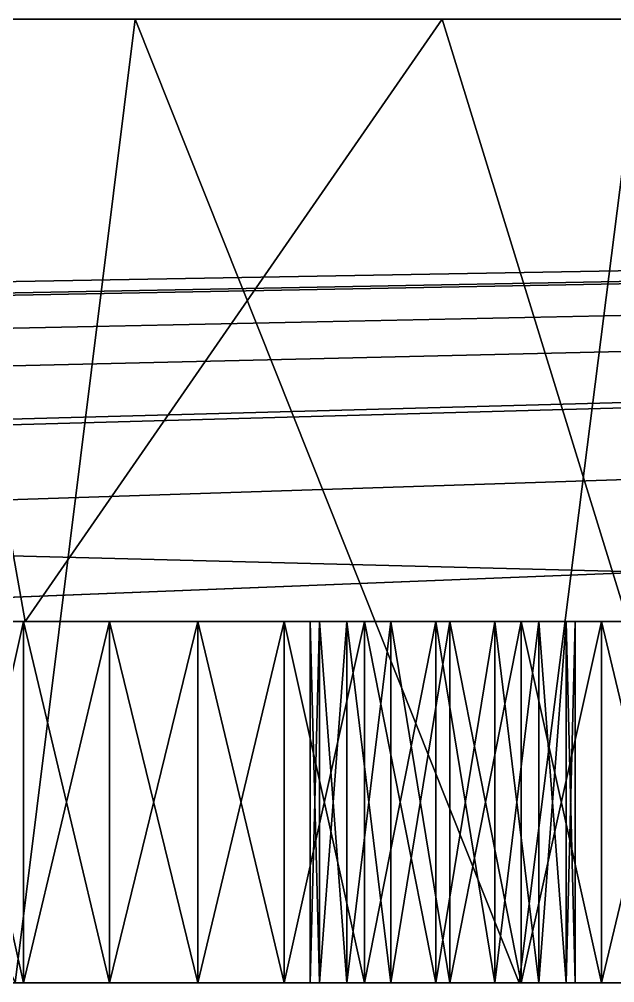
# Model space of a CAD drawing. Header units: millimetres. Extents: x -79 to 79, y 0 to 4.
# Drawn here: x 9.042 to 11.514, y 0 to 4 of the extents above; entities that cross this region are included whole.
import ezdxf

# ---------------------------------------------------------------- set-up
doc = ezdxf.new("R2010")
doc.units = ezdxf.units.MM
doc.header["$LTSCALE"] = 57.942387
for name, color, linetype in [('1', 7, 'CONTINUOUS'), ('14', 7, 'CONTINUOUS'), ('141', 7, 'CONTINUOUS'), ('146', 7, 'CONTINUOUS'), ('151', 7, 'CONTINUOUS'), ('161', 7, 'CONTINUOUS'), ('162', 7, 'CONTINUOUS'), ('167', 7, 'CONTINUOUS'), ('168', 7, 'CONTINUOUS'), ('188', 7, 'CONTINUOUS'), ('189', 7, 'CONTINUOUS'), ('2', 7, 'CONTINUOUS'), ('5', 7, 'CONTINUOUS')]:
    doc.layers.add(name, color=color, linetype=linetype)

msp = doc.modelspace()

# ---------------------------------------------------------------- linework, layer by layer
at = {"layer": '1', "color": 7, "linetype": 'CONTINUOUS'}
for points in [[(6.4491, 0, 38.5), (20.3188, 0, 38.1743), (-79, 0, 42.5), (6.4491, 0, 38.5)], [(20.5786, 0, 38.5), (21.8478, 0, 38.5), (-79, 0, 42.5), (20.5786, 0, 38.5)], [(21.8478, 0, 38.5), (35.6625, 0, 38.1477), (-79, 0, 42.5), (21.8478, 0, 38.5)], [(20.432, 0, 38.3515), (20.5786, 0, 38.5), (-79, 0, 42.5), (20.432, 0, 38.3515)], [(20.3188, 0, 38.1743), (20.432, 0, 38.3515), (-79, 0, 42.5), (20.3188, 0, 38.1743)], [(35.9773, 0, 38.5), (48.8756, 0, 38.5), (-79, 0, 42.5), (35.9773, 0, 38.5)], [(48.8756, 0, 38.5), (62.7452, 0, 38.1743), (-79, 0, 42.5), (48.8756, 0, 38.5)], [(35.7988, 0, 38.3427), (35.9773, 0, 38.5), (-79, 0, 42.5), (35.7988, 0, 38.3427)], [(35.6625, 0, 38.1477), (35.7988, 0, 38.3427), (-79, 0, 42.5), (35.6625, 0, 38.1477)], [(63.005, 0, 38.5), (64.2742, 0, 38.5), (-79, 0, 42.5), (63.005, 0, 38.5)], [(-79, 0, 42.5), (64.2742, 0, 38.5), (79, 0, 42.5), (-79, 0, 42.5)], [(62.8585, 0, 38.3515), (63.005, 0, 38.5), (-79, 0, 42.5), (62.8585, 0, 38.3515)], [(62.7452, 0, 38.1743), (62.8585, 0, 38.3515), (-79, 0, 42.5), (62.7452, 0, 38.1743)], [(6.4491, 0, 38.5), (6.6276, 0, 38.3427), (20.3188, 0, 38.1743), (6.4491, 0, 38.5)], [(6.6276, 0, 38.3427), (6.7639, 0, 38.1477), (20.3188, 0, 38.1743), (6.6276, 0, 38.3427)], [(6.7639, 0, 38.1477), (6.8503, 0, 37.926), (13.5985, 0, 20.7121), (6.7639, 0, 38.1477)], [(20.3188, 0, 38.1743), (6.7639, 0, 38.1477), (14.4368, 0, 26.4104), (20.3188, 0, 38.1743)], [(14.4368, 0, 26.4104), (6.7639, 0, 38.1477), (14.3531, 0, 26.171), (14.4368, 0, 26.4104)], [(14.3531, 0, 26.171), (6.7639, 0, 38.1477), (14.3322, 0, 25.9183), (14.3531, 0, 26.171)], [(14.3322, 0, 25.9183), (6.7639, 0, 38.1477), (13.5985, 0, 20.7121), (14.3322, 0, 25.9183)], [(6.8503, 0, 37.926), (6.8819, 0, 37.69), (10.25, 0, 20), (6.8503, 0, 37.926)], [(13.5985, 0, 20.7121), (6.8503, 0, 37.926), (13.4156, 0, 21.0287), (13.5985, 0, 20.7121)], [(13.4156, 0, 21.0287), (6.8503, 0, 37.926), (13.1709, 0, 21.3004), (13.4156, 0, 21.0287)], [(13.1709, 0, 21.3004), (6.8503, 0, 37.926), (12.8752, 0, 21.5153), (13.1709, 0, 21.3004)], [(12.8752, 0, 21.5153), (6.8503, 0, 37.926), (12.5411, 0, 21.6642), (12.8752, 0, 21.5153)], [(12.5411, 0, 21.6642), (6.8503, 0, 37.926), (12.1831, 0, 21.7404), (12.5411, 0, 21.6642)], [(12.1831, 0, 21.7404), (6.8503, 0, 37.926), (11.8169, 0, 21.7404), (12.1831, 0, 21.7404)], [(11.8169, 0, 21.7404), (6.8503, 0, 37.926), (11.4589, 0, 21.6642), (11.8169, 0, 21.7404)], [(11.4589, 0, 21.6642), (6.8503, 0, 37.926), (11.1248, 0, 21.5153), (11.4589, 0, 21.6642)], [(11.1248, 0, 21.5153), (6.8503, 0, 37.926), (10.8291, 0, 21.3004), (11.1248, 0, 21.5153)], [(10.8291, 0, 21.3004), (6.8503, 0, 37.926), (10.5844, 0, 21.0287), (10.8291, 0, 21.3004)], [(10.5844, 0, 21.0287), (6.8503, 0, 37.926), (10.4015, 0, 20.7121), (10.5844, 0, 21.0287)], [(10.4015, 0, 20.7121), (6.8503, 0, 37.926), (10.2884, 0, 20.3644), (10.4015, 0, 20.7121)], [(10.2884, 0, 20.3644), (6.8503, 0, 37.926), (10.25, 0, 20), (10.2884, 0, 20.3644)], [(6.8819, 0, 37.69), (10.25, 0, -20), (10.25, 0, 20), (6.8819, 0, 37.69)], [(10.25, 0, -20), (6.8819, 0, 37.69), (10.1411, 0, -27.3358), (10.25, 0, -20)], [(10.1411, 0, -27.3358), (6.8819, 0, 37.69), (9.7831, 0, -27.2596), (10.1411, 0, -27.3358)], [(9.7831, 0, -27.2596), (6.8819, 0, 37.69), (9.4169, 0, -27.2596), (9.7831, 0, -27.2596)], [(9.4169, 0, -27.2596), (6.8819, 0, 37.69), (9.0589, 0, -27.3358), (9.4169, 0, -27.2596)], [(9.0589, 0, -27.3358), (6.8819, 0, 37.69), (8.7248, 0, -27.4847), (9.0589, 0, -27.3358)], [(9.0589, 0, -30.6642), (8.7248, 0, -30.5153), (9.025, 0, -57.4674), (9.0589, 0, -30.6642)], [(11.1175, 0, -57.4504), (9.0589, 0, -30.6642), (9.025, 0, -57.4674), (11.1175, 0, -57.4504)], [(9.4169, 0, -30.7404), (9.0589, 0, -30.6642), (11.1175, 0, -57.4504), (9.4169, 0, -30.7404)], [(9.7831, 0, -30.7404), (9.4169, 0, -30.7404), (11.1175, 0, -57.4504), (9.7831, 0, -30.7404)], [(10.1411, 0, -30.6642), (9.7831, 0, -30.7404), (11.1175, 0, -57.4504), (10.1411, 0, -30.6642)], [(10.4752, 0, -27.4847), (10.25, 0, -20), (10.1411, 0, -27.3358), (10.4752, 0, -27.4847)], [(10.4752, 0, -30.5153), (10.1411, 0, -30.6642), (11.1175, 0, -57.4504), (10.4752, 0, -30.5153)], [(10.25, 0, -20), (10.2884, 0, -19.6356), (10.25, 0, 20), (10.25, 0, -20)], [(10.25, 0, 20), (10.2884, 0, -19.6356), (10.2884, 0, 19.6356), (10.25, 0, 20)], [(10.2884, 0, -20.3644), (10.25, 0, -20), (10.4752, 0, -27.4847), (10.2884, 0, -20.3644)], [(10.2884, 0, -19.6356), (10.4015, 0, -19.2879), (10.2884, 0, 19.6356), (10.2884, 0, -19.6356)], [(10.2884, 0, 19.6356), (10.4015, 0, -19.2879), (10.4015, 0, 19.2879), (10.2884, 0, 19.6356)], [(10.4015, 0, -20.7121), (10.2884, 0, -20.3644), (10.4752, 0, -27.4847), (10.4015, 0, -20.7121)], [(10.4015, 0, -19.2879), (10.5844, 0, -18.9713), (10.4015, 0, 19.2879), (10.4015, 0, -19.2879)], [(10.4015, 0, 19.2879), (10.5844, 0, -18.9713), (10.5844, 0, 18.9713), (10.4015, 0, 19.2879)], [(10.5844, 0, -21.0287), (10.4015, 0, -20.7121), (10.4752, 0, -27.4847), (10.5844, 0, -21.0287)], [(10.7709, 0, -27.6996), (10.5844, 0, -21.0287), (10.4752, 0, -27.4847), (10.7709, 0, -27.6996)], [(10.7709, 0, -30.3004), (10.4752, 0, -30.5153), (11.1175, 0, -57.4504), (10.7709, 0, -30.3004)], [(10.5844, 0, -18.9713), (10.8291, 0, -18.6996), (10.5844, 0, 18.9713), (10.5844, 0, -18.9713)], [(10.5844, 0, 18.9713), (10.8291, 0, -18.6996), (10.8291, 0, 18.6996), (10.5844, 0, 18.9713)], [(10.8291, 0, -21.3004), (10.5844, 0, -21.0287), (10.7709, 0, -27.6996), (10.8291, 0, -21.3004)], [(11.0156, 0, -27.9713), (10.8291, 0, -21.3004), (10.7709, 0, -27.6996), (11.0156, 0, -27.9713)], [(11.0156, 0, -30.0287), (10.7709, 0, -30.3004), (11.1175, 0, -57.4504), (11.0156, 0, -30.0287)], [(10.8291, 0, -18.6996), (11.1248, 0, -18.4847), (10.8291, 0, 18.6996), (10.8291, 0, -18.6996)], [(10.8291, 0, 18.6996), (11.1248, 0, -18.4847), (11.1248, 0, 18.4847), (10.8291, 0, 18.6996)], [(11.1248, 0, -21.5153), (10.8291, 0, -21.3004), (11.0156, 0, -27.9713), (11.1248, 0, -21.5153)], [(11.1985, 0, -28.2879), (11.1248, 0, -21.5153), (11.0156, 0, -27.9713), (11.1985, 0, -28.2879)], [(11.1985, 0, -29.7121), (11.0156, 0, -30.0287), (11.1175, 0, -57.4504), (11.1985, 0, -29.7121)], [(13.153, 0, -57.4301), (11.1985, 0, -29.7121), (11.1175, 0, -57.4504), (13.153, 0, -57.4301)], [(11.1248, 0, -18.4847), (11.4589, 0, -18.3358), (11.1248, 0, 18.4847), (11.1248, 0, -18.4847)], [(11.1248, 0, 18.4847), (11.4589, 0, -18.3358), (11.4589, 0, 18.3358), (11.1248, 0, 18.4847)], [(11.4589, 0, -21.6642), (11.1248, 0, -21.5153), (11.35, 0, -29), (11.4589, 0, -21.6642)], [(11.35, 0, -29), (11.1248, 0, -21.5153), (11.3116, 0, -28.6356), (11.35, 0, -29)], [(11.3116, 0, -28.6356), (11.1248, 0, -21.5153), (11.1985, 0, -28.2879), (11.3116, 0, -28.6356)], [(11.3116, 0, -29.3644), (11.1985, 0, -29.7121), (13.153, 0, -57.4301), (11.3116, 0, -29.3644)], [(11.35, 0, -29), (11.3116, 0, -29.3644), (13.153, 0, -57.4301), (11.35, 0, -29)], [(11.4589, 0, -21.6642), (11.35, 0, -29), (13.153, 0, -57.4301), (11.4589, 0, -21.6642)], [(11.4589, 0, -18.3358), (11.8169, 0, -18.2596), (11.4589, 0, 18.3358), (11.4589, 0, -18.3358)], [(11.4589, 0, 18.3358), (11.8169, 0, -18.2596), (11.8169, 0, 18.2596), (11.4589, 0, 18.3358)], [(11.8169, 0, -21.7404), (11.4589, 0, -21.6642), (13.153, 0, -57.4301), (11.8169, 0, -21.7404)]]:
    msp.add_3dface(points, dxfattribs=at)
at = {"layer": '14', "color": 7, "linetype": 'CONTINUOUS'}
for points in [[(9.5224, 4, -57.4635), (9.025, 0, -57.4674), (7.4135, 4, -57.4779), (9.5224, 4, -57.4635)], [(11.1175, 0, -57.4504), (9.025, 0, -57.4674), (9.5224, 4, -57.4635), (11.1175, 0, -57.4504)], [(11.6245, 4, -57.4456), (11.1175, 0, -57.4504), (9.5224, 4, -57.4635), (11.6245, 4, -57.4456)], [(13.153, 0, -57.4301), (11.1175, 0, -57.4504), (11.6245, 4, -57.4456), (13.153, 0, -57.4301)]]:
    msp.add_3dface(points, dxfattribs=at)
at = {"layer": '141', "color": 7, "linetype": 'CONTINUOUS'}
for points in [[(-79, 4, 42.5), (79, 4, 42.5), (-70, 4, 38.5), (-79, 4, 42.5)], [(-70, 4, 38.5), (79, 4, 42.5), (70, 4, 38.5), (-70, 4, 38.5)], [(9.5224, 4, -57.4635), (7.4135, 4, -57.4779), (8.6208, 4, -53.4704), (9.5224, 4, -57.4635)], [(10.7978, 4, -53.453), (9.5224, 4, -57.4635), (8.6208, 4, -53.4704), (10.7978, 4, -53.453)], [(11.6245, 4, -57.4456), (9.5224, 4, -57.4635), (10.7978, 4, -53.453), (11.6245, 4, -57.4456)], [(13.6235, 4, -53.4247), (11.6245, 4, -57.4456), (10.7978, 4, -53.453), (13.6235, 4, -53.4247)]]:
    msp.add_3dface(points, dxfattribs=at)
at = {"layer": '146', "color": 7, "linetype": 'CONTINUOUS'}
for points in [[(-64.2742, 1.5, 38.5), (-70, 1.5, 38.5), (70, 4, 38.5), (-64.2742, 1.5, 38.5)], [(-70, 1.5, 38.5), (-70, 4, 38.5), (70, 4, 38.5), (-70, 1.5, 38.5)], [(-63.005, 1.5, 38.5), (-64.2742, 1.5, 38.5), (70, 4, 38.5), (-63.005, 1.5, 38.5)], [(-48.8756, 1.5, 38.5), (-63.005, 1.5, 38.5), (70, 4, 38.5), (-48.8756, 1.5, 38.5)], [(-35.9773, 1.5, 38.5), (-48.8756, 1.5, 38.5), (70, 4, 38.5), (-35.9773, 1.5, 38.5)], [(-21.8478, 1.5, 38.5), (-35.9773, 1.5, 38.5), (70, 4, 38.5), (-21.8478, 1.5, 38.5)], [(-20.5786, 1.5, 38.5), (-21.8478, 1.5, 38.5), (70, 4, 38.5), (-20.5786, 1.5, 38.5)], [(-6.4491, 1.5, 38.5), (-20.5786, 1.5, 38.5), (70, 4, 38.5), (-6.4491, 1.5, 38.5)], [(6.4491, 1.5, 38.5), (-6.4491, 1.5, 38.5), (70, 4, 38.5), (6.4491, 1.5, 38.5)], [(20.5786, 1.5, 38.5), (6.4491, 1.5, 38.5), (70, 4, 38.5), (20.5786, 1.5, 38.5)]]:
    msp.add_3dface(points, dxfattribs=at)
at = {"layer": '151', "color": 7, "linetype": 'CONTINUOUS'}
for points in [[(6.4902, 1.5, -53.4823), (9.066, 1.5, -53.4662), (8.6208, 4, -53.4704), (6.4902, 1.5, -53.4823)], [(9.066, 1.5, -53.4662), (10.7978, 4, -53.453), (8.6208, 4, -53.4704), (9.066, 1.5, -53.4662)], [(9.066, 1.5, -53.4662), (11.5686, 1.5, -53.4458), (10.7978, 4, -53.453), (9.066, 1.5, -53.4662)], [(11.5686, 1.5, -53.4458), (13.6235, 4, -53.4247), (10.7978, 4, -53.453), (11.5686, 1.5, -53.4458)]]:
    msp.add_3dface(points, dxfattribs=at)
at = {"layer": '161', "color": 7, "linetype": 'CONTINUOUS'}
for points in [[(10.2884, 0, -19.6356), (10.25, 0, -20), (10.2884, 1.5, -19.6356), (10.2884, 0, -19.6356)], [(10.25, 0, -20), (10.25, 1.5, -20), (10.2884, 1.5, -19.6356), (10.25, 0, -20)], [(10.4015, 0, -19.2879), (10.2884, 0, -19.6356), (10.4015, 1.5, -19.2879), (10.4015, 0, -19.2879)], [(10.2884, 0, -19.6356), (10.2884, 1.5, -19.6356), (10.4015, 1.5, -19.2879), (10.2884, 0, -19.6356)], [(10.5844, 0, -18.9713), (10.4015, 0, -19.2879), (10.5844, 1.5, -18.9713), (10.5844, 0, -18.9713)], [(10.4015, 0, -19.2879), (10.4015, 1.5, -19.2879), (10.5844, 1.5, -18.9713), (10.4015, 0, -19.2879)], [(10.8291, 0, -18.6996), (10.5844, 0, -18.9713), (10.8291, 1.5, -18.6996), (10.8291, 0, -18.6996)], [(10.5844, 0, -18.9713), (10.5844, 1.5, -18.9713), (10.8291, 1.5, -18.6996), (10.5844, 0, -18.9713)], [(11.1248, 0, -18.4847), (10.8291, 0, -18.6996), (11.1248, 1.5, -18.4847), (11.1248, 0, -18.4847)], [(10.8291, 0, -18.6996), (10.8291, 1.5, -18.6996), (11.1248, 1.5, -18.4847), (10.8291, 0, -18.6996)], [(11.4589, 0, -18.3358), (11.1248, 0, -18.4847), (11.4589, 1.5, -18.3358), (11.4589, 0, -18.3358)], [(11.1248, 0, -18.4847), (11.1248, 1.5, -18.4847), (11.4589, 1.5, -18.3358), (11.1248, 0, -18.4847)], [(11.8169, 0, -18.2596), (11.4589, 0, -18.3358), (11.8169, 1.5, -18.2596), (11.8169, 0, -18.2596)], [(11.4589, 0, -18.3358), (11.4589, 1.5, -18.3358), (11.8169, 1.5, -18.2596), (11.4589, 0, -18.3358)]]:
    msp.add_3dface(points, dxfattribs=at)
at = {"layer": '162', "color": 7, "linetype": 'CONTINUOUS'}
for points in [[(10.25, 0, -20), (10.2884, 0, -20.3644), (10.25, 1.5, -20), (10.25, 0, -20)], [(10.2884, 0, -20.3644), (10.2884, 1.5, -20.3644), (10.25, 1.5, -20), (10.2884, 0, -20.3644)], [(10.2884, 0, -20.3644), (10.4015, 0, -20.7121), (10.2884, 1.5, -20.3644), (10.2884, 0, -20.3644)], [(10.4015, 0, -20.7121), (10.4015, 1.5, -20.7121), (10.2884, 1.5, -20.3644), (10.4015, 0, -20.7121)], [(10.4015, 0, -20.7121), (10.5844, 0, -21.0287), (10.4015, 1.5, -20.7121), (10.4015, 0, -20.7121)], [(10.5844, 0, -21.0287), (10.5844, 1.5, -21.0287), (10.4015, 1.5, -20.7121), (10.5844, 0, -21.0287)], [(10.5844, 0, -21.0287), (10.8291, 0, -21.3004), (10.5844, 1.5, -21.0287), (10.5844, 0, -21.0287)], [(10.8291, 0, -21.3004), (10.8291, 1.5, -21.3004), (10.5844, 1.5, -21.0287), (10.8291, 0, -21.3004)], [(10.8291, 0, -21.3004), (11.1248, 0, -21.5153), (10.8291, 1.5, -21.3004), (10.8291, 0, -21.3004)], [(11.1248, 0, -21.5153), (11.1248, 1.5, -21.5153), (10.8291, 1.5, -21.3004), (11.1248, 0, -21.5153)], [(11.1248, 0, -21.5153), (11.4589, 0, -21.6642), (11.1248, 1.5, -21.5153), (11.1248, 0, -21.5153)], [(11.4589, 0, -21.6642), (11.4589, 1.5, -21.6642), (11.1248, 1.5, -21.5153), (11.4589, 0, -21.6642)], [(11.4589, 0, -21.6642), (11.8169, 0, -21.7404), (11.4589, 1.5, -21.6642), (11.4589, 0, -21.6642)], [(11.8169, 0, -21.7404), (11.8169, 1.5, -21.7404), (11.4589, 1.5, -21.6642), (11.8169, 0, -21.7404)]]:
    msp.add_3dface(points, dxfattribs=at)
at = {"layer": '167', "color": 7, "linetype": 'CONTINUOUS'}
for points in [[(10.2884, 0, 20.3644), (10.25, 0, 20), (10.2884, 1.5, 20.3644), (10.2884, 0, 20.3644)], [(10.25, 0, 20), (10.25, 1.5, 20), (10.2884, 1.5, 20.3644), (10.25, 0, 20)], [(10.4015, 0, 20.7121), (10.2884, 0, 20.3644), (10.4015, 1.5, 20.7121), (10.4015, 0, 20.7121)], [(10.2884, 0, 20.3644), (10.2884, 1.5, 20.3644), (10.4015, 1.5, 20.7121), (10.2884, 0, 20.3644)], [(10.5844, 0, 21.0287), (10.4015, 0, 20.7121), (10.5844, 1.5, 21.0287), (10.5844, 0, 21.0287)], [(10.4015, 0, 20.7121), (10.4015, 1.5, 20.7121), (10.5844, 1.5, 21.0287), (10.4015, 0, 20.7121)], [(10.8291, 0, 21.3004), (10.5844, 0, 21.0287), (10.8291, 1.5, 21.3004), (10.8291, 0, 21.3004)], [(10.5844, 0, 21.0287), (10.5844, 1.5, 21.0287), (10.8291, 1.5, 21.3004), (10.5844, 0, 21.0287)], [(11.1248, 0, 21.5153), (10.8291, 0, 21.3004), (11.1248, 1.5, 21.5153), (11.1248, 0, 21.5153)], [(10.8291, 0, 21.3004), (10.8291, 1.5, 21.3004), (11.1248, 1.5, 21.5153), (10.8291, 0, 21.3004)], [(11.4589, 0, 21.6642), (11.1248, 0, 21.5153), (11.4589, 1.5, 21.6642), (11.4589, 0, 21.6642)], [(11.1248, 0, 21.5153), (11.1248, 1.5, 21.5153), (11.4589, 1.5, 21.6642), (11.1248, 0, 21.5153)], [(11.8169, 0, 21.7404), (11.4589, 0, 21.6642), (11.8169, 1.5, 21.7404), (11.8169, 0, 21.7404)], [(11.4589, 0, 21.6642), (11.4589, 1.5, 21.6642), (11.8169, 1.5, 21.7404), (11.4589, 0, 21.6642)]]:
    msp.add_3dface(points, dxfattribs=at)
at = {"layer": '168', "color": 7, "linetype": 'CONTINUOUS'}
for points in [[(10.25, 0, 20), (10.2884, 0, 19.6356), (10.25, 1.5, 20), (10.25, 0, 20)], [(10.2884, 0, 19.6356), (10.2884, 1.5, 19.6356), (10.25, 1.5, 20), (10.2884, 0, 19.6356)], [(10.2884, 0, 19.6356), (10.4015, 0, 19.2879), (10.2884, 1.5, 19.6356), (10.2884, 0, 19.6356)], [(10.4015, 0, 19.2879), (10.4015, 1.5, 19.2879), (10.2884, 1.5, 19.6356), (10.4015, 0, 19.2879)], [(10.4015, 0, 19.2879), (10.5844, 0, 18.9713), (10.4015, 1.5, 19.2879), (10.4015, 0, 19.2879)], [(10.5844, 0, 18.9713), (10.5844, 1.5, 18.9713), (10.4015, 1.5, 19.2879), (10.5844, 0, 18.9713)], [(10.5844, 0, 18.9713), (10.8291, 0, 18.6996), (10.5844, 1.5, 18.9713), (10.5844, 0, 18.9713)], [(10.8291, 0, 18.6996), (10.8291, 1.5, 18.6996), (10.5844, 1.5, 18.9713), (10.8291, 0, 18.6996)], [(10.8291, 0, 18.6996), (11.1248, 0, 18.4847), (10.8291, 1.5, 18.6996), (10.8291, 0, 18.6996)], [(11.1248, 0, 18.4847), (11.1248, 1.5, 18.4847), (10.8291, 1.5, 18.6996), (11.1248, 0, 18.4847)], [(11.1248, 0, 18.4847), (11.4589, 0, 18.3358), (11.1248, 1.5, 18.4847), (11.1248, 0, 18.4847)], [(11.4589, 0, 18.3358), (11.4589, 1.5, 18.3358), (11.1248, 1.5, 18.4847), (11.4589, 0, 18.3358)], [(11.4589, 0, 18.3358), (11.8169, 0, 18.2596), (11.4589, 1.5, 18.3358), (11.4589, 0, 18.3358)], [(11.8169, 0, 18.2596), (11.8169, 1.5, 18.2596), (11.4589, 1.5, 18.3358), (11.8169, 0, 18.2596)]]:
    msp.add_3dface(points, dxfattribs=at)
at = {"layer": '188', "color": 7, "linetype": 'CONTINUOUS'}
for points in [[(9.0589, 0, -27.3358), (8.7248, 0, -27.4847), (9.0589, 1.5, -27.3358), (9.0589, 0, -27.3358)], [(8.7248, 0, -27.4847), (8.7248, 1.5, -27.4847), (9.0589, 1.5, -27.3358), (8.7248, 0, -27.4847)], [(9.4169, 0, -27.2596), (9.0589, 0, -27.3358), (9.4169, 1.5, -27.2596), (9.4169, 0, -27.2596)], [(9.0589, 0, -27.3358), (9.0589, 1.5, -27.3358), (9.4169, 1.5, -27.2596), (9.0589, 0, -27.3358)], [(9.7831, 0, -27.2596), (9.4169, 0, -27.2596), (9.7831, 1.5, -27.2596), (9.7831, 0, -27.2596)], [(9.4169, 0, -27.2596), (9.4169, 1.5, -27.2596), (9.7831, 1.5, -27.2596), (9.4169, 0, -27.2596)], [(10.1411, 0, -27.3358), (9.7831, 0, -27.2596), (10.1411, 1.5, -27.3358), (10.1411, 0, -27.3358)], [(9.7831, 0, -27.2596), (9.7831, 1.5, -27.2596), (10.1411, 1.5, -27.3358), (9.7831, 0, -27.2596)], [(10.4752, 0, -27.4847), (10.1411, 0, -27.3358), (10.4752, 1.5, -27.4847), (10.4752, 0, -27.4847)], [(10.1411, 0, -27.3358), (10.1411, 1.5, -27.3358), (10.4752, 1.5, -27.4847), (10.1411, 0, -27.3358)], [(10.7709, 0, -27.6996), (10.4752, 0, -27.4847), (10.7709, 1.5, -27.6996), (10.7709, 0, -27.6996)], [(10.4752, 0, -27.4847), (10.4752, 1.5, -27.4847), (10.7709, 1.5, -27.6996), (10.4752, 0, -27.4847)], [(11.0156, 0, -27.9713), (10.7709, 0, -27.6996), (11.0156, 1.5, -27.9713), (11.0156, 0, -27.9713)], [(10.7709, 0, -27.6996), (10.7709, 1.5, -27.6996), (11.0156, 1.5, -27.9713), (10.7709, 0, -27.6996)], [(11.1985, 0, -28.2879), (11.0156, 0, -27.9713), (11.1985, 1.5, -28.2879), (11.1985, 0, -28.2879)], [(11.0156, 0, -27.9713), (11.0156, 1.5, -27.9713), (11.1985, 1.5, -28.2879), (11.0156, 0, -27.9713)], [(11.3116, 0, -28.6356), (11.1985, 0, -28.2879), (11.3116, 1.5, -28.6356), (11.3116, 0, -28.6356)], [(11.1985, 0, -28.2879), (11.1985, 1.5, -28.2879), (11.3116, 1.5, -28.6356), (11.1985, 0, -28.2879)], [(11.35, 0, -29), (11.3116, 0, -28.6356), (11.35, 1.5, -29), (11.35, 0, -29)], [(11.35, 1.5, -29), (11.3116, 0, -28.6356), (11.3116, 1.5, -28.6356), (11.35, 1.5, -29)]]:
    msp.add_3dface(points, dxfattribs=at)
at = {"layer": '189', "color": 7, "linetype": 'CONTINUOUS'}
for points in [[(8.7248, 0, -30.5153), (9.0589, 0, -30.6642), (8.7248, 1.5, -30.5153), (8.7248, 0, -30.5153)], [(9.0589, 0, -30.6642), (9.0589, 1.5, -30.6642), (8.7248, 1.5, -30.5153), (9.0589, 0, -30.6642)], [(9.0589, 0, -30.6642), (9.4169, 0, -30.7404), (9.0589, 1.5, -30.6642), (9.0589, 0, -30.6642)], [(9.4169, 0, -30.7404), (9.4169, 1.5, -30.7404), (9.0589, 1.5, -30.6642), (9.4169, 0, -30.7404)], [(9.4169, 0, -30.7404), (9.7831, 0, -30.7404), (9.4169, 1.5, -30.7404), (9.4169, 0, -30.7404)], [(9.7831, 0, -30.7404), (9.7831, 1.5, -30.7404), (9.4169, 1.5, -30.7404), (9.7831, 0, -30.7404)], [(9.7831, 0, -30.7404), (10.1411, 0, -30.6642), (9.7831, 1.5, -30.7404), (9.7831, 0, -30.7404)], [(10.1411, 0, -30.6642), (10.1411, 1.5, -30.6642), (9.7831, 1.5, -30.7404), (10.1411, 0, -30.6642)], [(10.1411, 0, -30.6642), (10.4752, 0, -30.5153), (10.1411, 1.5, -30.6642), (10.1411, 0, -30.6642)], [(10.4752, 0, -30.5153), (10.4752, 1.5, -30.5153), (10.1411, 1.5, -30.6642), (10.4752, 0, -30.5153)], [(10.4752, 0, -30.5153), (10.7709, 0, -30.3004), (10.4752, 1.5, -30.5153), (10.4752, 0, -30.5153)], [(10.7709, 0, -30.3004), (10.7709, 1.5, -30.3004), (10.4752, 1.5, -30.5153), (10.7709, 0, -30.3004)], [(10.7709, 0, -30.3004), (11.0156, 0, -30.0287), (10.7709, 1.5, -30.3004), (10.7709, 0, -30.3004)], [(11.0156, 0, -30.0287), (11.0156, 1.5, -30.0287), (10.7709, 1.5, -30.3004), (11.0156, 0, -30.0287)], [(11.0156, 0, -30.0287), (11.1985, 0, -29.7121), (11.0156, 1.5, -30.0287), (11.0156, 0, -30.0287)], [(11.1985, 0, -29.7121), (11.1985, 1.5, -29.7121), (11.0156, 1.5, -30.0287), (11.1985, 0, -29.7121)], [(11.1985, 0, -29.7121), (11.3116, 0, -29.3644), (11.1985, 1.5, -29.7121), (11.1985, 0, -29.7121)], [(11.3116, 0, -29.3644), (11.3116, 1.5, -29.3644), (11.1985, 1.5, -29.7121), (11.3116, 0, -29.3644)], [(11.3116, 0, -29.3644), (11.35, 0, -29), (11.3116, 1.5, -29.3644), (11.3116, 0, -29.3644)], [(11.35, 0, -29), (11.35, 1.5, -29), (11.3116, 1.5, -29.3644), (11.35, 0, -29)]]:
    msp.add_3dface(points, dxfattribs=at)
at = {"layer": '2', "color": 7, "linetype": 'CONTINUOUS'}
for points in [[(6.4491, 1.5, 38.5), (20.5786, 1.5, 38.5), (6.6276, 1.5, 38.3427), (6.4491, 1.5, 38.5)], [(8.7248, 1.5, -30.5153), (9.0589, 1.5, -30.6642), (6.4902, 1.5, -53.4823), (8.7248, 1.5, -30.5153)], [(6.4902, 1.5, -53.4823), (9.0589, 1.5, -30.6642), (9.066, 1.5, -53.4662), (6.4902, 1.5, -53.4823)], [(6.6276, 1.5, 38.3427), (20.5786, 1.5, 38.5), (6.7639, 1.5, 38.1477), (6.6276, 1.5, 38.3427)], [(6.7639, 1.5, 38.1477), (20.5786, 1.5, 38.5), (6.8503, 1.5, 37.926), (6.7639, 1.5, 38.1477)], [(6.8503, 1.5, 37.926), (20.5786, 1.5, 38.5), (6.8819, 1.5, 37.69), (6.8503, 1.5, 37.926)], [(10.2884, 1.5, 20.3644), (10.25, 1.5, 20), (6.8819, 1.5, 37.69), (10.2884, 1.5, 20.3644)], [(10.25, 1.5, 20), (7.85, 1.5, -29), (6.8819, 1.5, 37.69), (10.25, 1.5, 20)], [(10.4015, 1.5, 20.7121), (10.2884, 1.5, 20.3644), (6.8819, 1.5, 37.69), (10.4015, 1.5, 20.7121)], [(20.3188, 1.5, 38.1743), (10.4015, 1.5, 20.7121), (6.8819, 1.5, 37.69), (20.3188, 1.5, 38.1743)], [(20.432, 1.5, 38.3515), (20.3188, 1.5, 38.1743), (6.8819, 1.5, 37.69), (20.432, 1.5, 38.3515)], [(20.5786, 1.5, 38.5), (20.432, 1.5, 38.3515), (6.8819, 1.5, 37.69), (20.5786, 1.5, 38.5)], [(7.85, 1.5, -29), (10.25, 1.5, 20), (7.8884, 1.5, -28.6356), (7.85, 1.5, -29)], [(7.8884, 1.5, -28.6356), (10.25, 1.5, 20), (8.0015, 1.5, -28.2879), (7.8884, 1.5, -28.6356)], [(8.0015, 1.5, -28.2879), (10.25, 1.5, 20), (8.1844, 1.5, -27.9713), (8.0015, 1.5, -28.2879)], [(8.1844, 1.5, -27.9713), (10.25, 1.5, 20), (8.4291, 1.5, -27.6996), (8.1844, 1.5, -27.9713)], [(8.4291, 1.5, -27.6996), (10.25, 1.5, 20), (8.7248, 1.5, -27.4847), (8.4291, 1.5, -27.6996)], [(8.7248, 1.5, -27.4847), (10.25, 1.5, 20), (9.0589, 1.5, -27.3358), (8.7248, 1.5, -27.4847)], [(9.0589, 1.5, -27.3358), (10.25, 1.5, 20), (9.4169, 1.5, -27.2596), (9.0589, 1.5, -27.3358)], [(9.0589, 1.5, -30.6642), (9.4169, 1.5, -30.7404), (9.066, 1.5, -53.4662), (9.0589, 1.5, -30.6642)], [(11.3116, 1.5, -29.3644), (11.35, 1.5, -29), (9.066, 1.5, -53.4662), (11.3116, 1.5, -29.3644)], [(9.066, 1.5, -53.4662), (11.35, 1.5, -29), (11.5686, 1.5, -53.4458), (9.066, 1.5, -53.4662)], [(11.1985, 1.5, -29.7121), (11.3116, 1.5, -29.3644), (9.066, 1.5, -53.4662), (11.1985, 1.5, -29.7121)], [(11.0156, 1.5, -30.0287), (11.1985, 1.5, -29.7121), (9.066, 1.5, -53.4662), (11.0156, 1.5, -30.0287)], [(10.7709, 1.5, -30.3004), (11.0156, 1.5, -30.0287), (9.066, 1.5, -53.4662), (10.7709, 1.5, -30.3004)], [(10.4752, 1.5, -30.5153), (10.7709, 1.5, -30.3004), (9.066, 1.5, -53.4662), (10.4752, 1.5, -30.5153)], [(10.1411, 1.5, -30.6642), (10.4752, 1.5, -30.5153), (9.066, 1.5, -53.4662), (10.1411, 1.5, -30.6642)], [(9.7831, 1.5, -30.7404), (10.1411, 1.5, -30.6642), (9.066, 1.5, -53.4662), (9.7831, 1.5, -30.7404)], [(9.4169, 1.5, -30.7404), (9.7831, 1.5, -30.7404), (9.066, 1.5, -53.4662), (9.4169, 1.5, -30.7404)], [(9.4169, 1.5, -27.2596), (10.25, 1.5, 20), (9.7831, 1.5, -27.2596), (9.4169, 1.5, -27.2596)], [(9.7831, 1.5, -27.2596), (10.25, 1.5, 20), (10.1411, 1.5, -27.3358), (9.7831, 1.5, -27.2596)], [(10.2884, 1.5, -20.3644), (10.4015, 1.5, -20.7121), (10.1411, 1.5, -27.3358), (10.2884, 1.5, -20.3644)], [(10.1411, 1.5, -27.3358), (10.4015, 1.5, -20.7121), (10.4752, 1.5, -27.4847), (10.1411, 1.5, -27.3358)], [(10.25, 1.5, -20), (10.2884, 1.5, -20.3644), (10.1411, 1.5, -27.3358), (10.25, 1.5, -20)], [(10.25, 1.5, 20), (10.25, 1.5, -20), (10.1411, 1.5, -27.3358), (10.25, 1.5, 20)], [(10.2884, 1.5, -19.6356), (10.25, 1.5, -20), (10.2884, 1.5, 19.6356), (10.2884, 1.5, -19.6356)], [(10.2884, 1.5, 19.6356), (10.25, 1.5, -20), (10.25, 1.5, 20), (10.2884, 1.5, 19.6356)], [(10.4015, 1.5, -19.2879), (10.2884, 1.5, -19.6356), (10.4015, 1.5, 19.2879), (10.4015, 1.5, -19.2879)], [(10.4015, 1.5, 19.2879), (10.2884, 1.5, -19.6356), (10.2884, 1.5, 19.6356), (10.4015, 1.5, 19.2879)], [(10.4015, 1.5, -20.7121), (10.5844, 1.5, -21.0287), (10.4752, 1.5, -27.4847), (10.4015, 1.5, -20.7121)], [(10.5844, 1.5, -18.9713), (10.4015, 1.5, -19.2879), (10.5844, 1.5, 18.9713), (10.5844, 1.5, -18.9713)], [(10.5844, 1.5, 18.9713), (10.4015, 1.5, -19.2879), (10.4015, 1.5, 19.2879), (10.5844, 1.5, 18.9713)], [(10.5844, 1.5, 21.0287), (10.4015, 1.5, 20.7121), (20.3188, 1.5, 38.1743), (10.5844, 1.5, 21.0287)], [(10.4752, 1.5, -27.4847), (10.5844, 1.5, -21.0287), (10.7709, 1.5, -27.6996), (10.4752, 1.5, -27.4847)], [(10.5844, 1.5, -21.0287), (10.8291, 1.5, -21.3004), (10.7709, 1.5, -27.6996), (10.5844, 1.5, -21.0287)], [(10.8291, 1.5, -18.6996), (10.5844, 1.5, -18.9713), (10.8291, 1.5, 18.6996), (10.8291, 1.5, -18.6996)], [(10.8291, 1.5, 18.6996), (10.5844, 1.5, -18.9713), (10.5844, 1.5, 18.9713), (10.8291, 1.5, 18.6996)], [(10.8291, 1.5, 21.3004), (10.5844, 1.5, 21.0287), (20.3188, 1.5, 38.1743), (10.8291, 1.5, 21.3004)], [(10.7709, 1.5, -27.6996), (10.8291, 1.5, -21.3004), (11.0156, 1.5, -27.9713), (10.7709, 1.5, -27.6996)], [(10.8291, 1.5, -21.3004), (11.1248, 1.5, -21.5153), (11.0156, 1.5, -27.9713), (10.8291, 1.5, -21.3004)], [(11.1248, 1.5, -18.4847), (10.8291, 1.5, -18.6996), (11.1248, 1.5, 18.4847), (11.1248, 1.5, -18.4847)], [(11.1248, 1.5, 18.4847), (10.8291, 1.5, -18.6996), (10.8291, 1.5, 18.6996), (11.1248, 1.5, 18.4847)], [(11.1248, 1.5, 21.5153), (10.8291, 1.5, 21.3004), (20.3188, 1.5, 38.1743), (11.1248, 1.5, 21.5153)], [(11.0156, 1.5, -27.9713), (11.1248, 1.5, -21.5153), (11.1985, 1.5, -28.2879), (11.0156, 1.5, -27.9713)], [(11.1248, 1.5, -21.5153), (11.4589, 1.5, -21.6642), (11.1985, 1.5, -28.2879), (11.1248, 1.5, -21.5153)], [(11.4589, 1.5, -18.3358), (11.1248, 1.5, -18.4847), (11.4589, 1.5, 18.3358), (11.4589, 1.5, -18.3358)], [(11.4589, 1.5, 18.3358), (11.1248, 1.5, -18.4847), (11.1248, 1.5, 18.4847), (11.4589, 1.5, 18.3358)], [(11.4589, 1.5, 21.6642), (11.1248, 1.5, 21.5153), (20.3188, 1.5, 38.1743), (11.4589, 1.5, 21.6642)], [(11.1985, 1.5, -28.2879), (11.4589, 1.5, -21.6642), (11.3116, 1.5, -28.6356), (11.1985, 1.5, -28.2879)], [(11.4589, 1.5, -21.6642), (11.35, 1.5, -29), (11.3116, 1.5, -28.6356), (11.4589, 1.5, -21.6642)], [(11.35, 1.5, -29), (11.4589, 1.5, -21.6642), (11.5686, 1.5, -53.4458), (11.35, 1.5, -29)], [(11.4589, 1.5, -21.6642), (11.8169, 1.5, -21.7404), (11.5686, 1.5, -53.4458), (11.4589, 1.5, -21.6642)], [(11.8169, 1.5, -18.2596), (11.4589, 1.5, -18.3358), (11.8169, 1.5, 18.2596), (11.8169, 1.5, -18.2596)], [(11.8169, 1.5, 18.2596), (11.4589, 1.5, -18.3358), (11.4589, 1.5, 18.3358), (11.8169, 1.5, 18.2596)], [(11.8169, 1.5, 21.7404), (11.4589, 1.5, 21.6642), (20.3188, 1.5, 38.1743), (11.8169, 1.5, 21.7404)]]:
    msp.add_3dface(points, dxfattribs=at)
at = {"layer": '5', "color": 7, "linetype": 'CONTINUOUS'}
for points in [[(-79, 0, 42.5), (79, 0, 42.5), (-79, 4, 42.5), (-79, 0, 42.5)], [(-79, 4, 42.5), (79, 0, 42.5), (79, 4, 42.5), (-79, 4, 42.5)]]:
    msp.add_3dface(points, dxfattribs=at)

doc.saveas('drawing.dxf')
